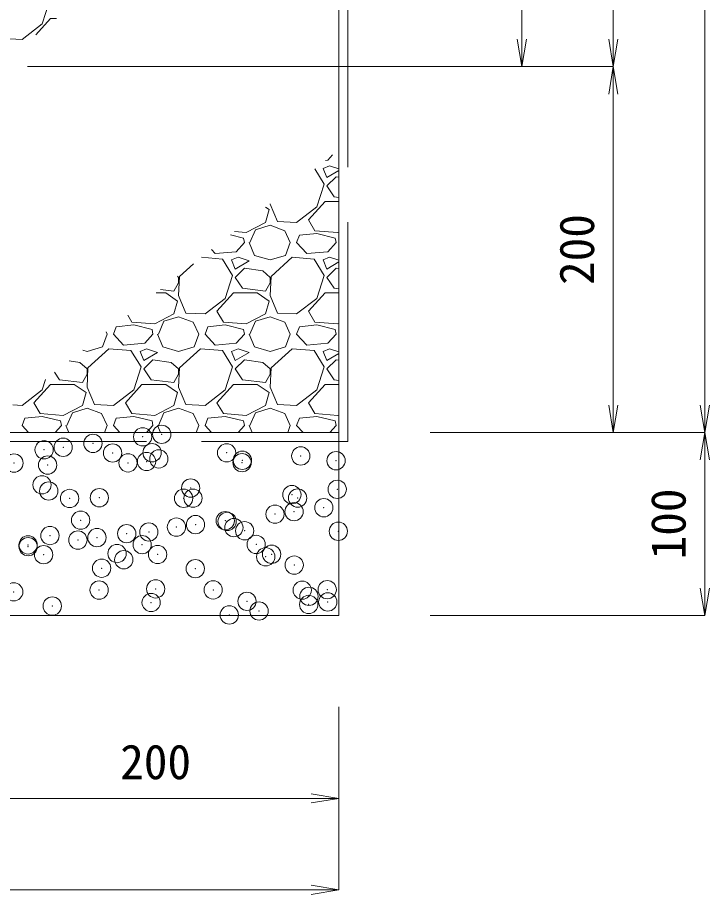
# Model space of a CAD drawing. Units: millimetres at full size, sheet at 1:20. Extents: x 0 to 23340, y -4498 to 8520.
# Drawn here: x 1312.1 to 1690, y 6543.7 to 7023 of the extents above; entities that cross this region are included whole.
import ezdxf
from ezdxf.enums import TextEntityAlignment as Align

# ---------------------------------------------------------------- set-up
doc = ezdxf.new("R2010")
doc.units = ezdxf.units.MM
doc.header["$LTSCALE"] = 20
doc.header["$PDMODE"] = 32
doc.header["$PDSIZE"] = 10
doc.linetypes.add('DASHED', pattern=[7.5, 6, -1.5])
for name, color, linetype, lineweight in [('KIJUN', 5, 'Continuous', 5), ('SUNPO', 3, 'Continuous', 13), ('TITLE', 7, 'Continuous', 13), ('ﾊｯﾁﾝｸﾞ', 7, 'Continuous', 5)]:
    doc.layers.add(name, color=color, linetype=linetype, lineweight=lineweight)
doc.styles.add('ＭＳ ゴシック', font='')
doc.styles.get('ＭＳ ゴシック').set_extended_font_data('MS Gothic')

# ---------------------------------------------------------------- blocks, each defined once
blk = doc.blocks.new('open_arrow')
at = {"color": 0, "linetype": 'Continuous', "lineweight": -2}
blk.add_lwpolyline([(7.5, 1.25), (0, 0), (7.5, -1.25)], dxfattribs=at)

msp = doc.modelspace()

# ---------------------------------------------------------------- linework, layer by layer
at = {"layer": 'KIJUN', "color": 7, "linetype": 'DASHED', "lineweight": 13}
msp.add_lwpolyline([(867.48, 7501.2), (662.48, 7501.2), (662.48, 6791.2), (1492.48, 6791.2), (1492.48, 7501.2), (1287.48, 7501.2)], dxfattribs=at)
at = {"layer": 'KIJUN', "color": 7, "lineweight": 13}
for points in [[(1287.48, 7496.2), (1287.48, 7016.2), (1267.48, 6996.2), (887.48, 6996.2), (867.48, 7016.2), (867.48, 7496.2), (667.48, 7496.2), (667.48, 6796.2), (1487.48, 6796.2), (1487.48, 7496.2)], [(1487.48, 6796.2), (667.48, 6796.2), (667.48, 6696.2), (1487.48, 6696.2)]]:
    msp.add_lwpolyline(points, close=True, dxfattribs=at)
at = {"layer": 'SUNPO'}
for p, q in [((1637.48, 6996.2), (1637.48, 7671.2)), ((1687.48, 6796.2), (1687.48, 7671.2)), ((1587.48, 7496.2), (1587.48, 6996.2)), ((1317.48, 6996.2), (1587.48, 6996.2)), ((1317.48, 6996.2), (1637.48, 6996.2)), ((1317.48, 6996.2), (1637.48, 6996.2)), ((1637.48, 6996.2), (1637.48, 6796.2)), ((1537.48, 6796.2), (1637.48, 6796.2)), ((1537.48, 6796.2), (1687.48, 6796.2)), ((1537.48, 6796.2), (1687.48, 6796.2)), ((1687.48, 6696.2), (1687.48, 6796.2)), ((1537.48, 6696.2), (1687.48, 6696.2)), ((1487.48, 6646.2), (1487.48, 6596.2)), ((1487.48, 6646.2), (1487.48, 6546.2)), ((1287.48, 6596.2), (1487.48, 6596.2)), ((667.48, 6546.2), (1487.48, 6546.2))]:
    msp.add_line(p, q, dxfattribs=at)
at = {"layer": 'TITLE'}
for p in [(1380.41, 6793.83), (1390.82, 6795.2), (1326.57, 6786.74), (1336.98, 6788.11), (1353.24, 6790.25), (1363.96, 6784.97), (1385.55, 6785.15), (1426.25, 6785.09), (1466.76, 6783.38), (1310.11, 6779.49), (1328.49, 6778.39), (1372.4, 6779.6), (1382.51, 6780.34), (1389.23, 6781.77), (1434.68, 6779.71), (1434.86, 6781.01), (1486.02, 6780.76), (1325.42, 6767.59), (1329.11, 6764.21), (1406.63, 6765.82), (1486.66, 6765.14), (1340.48, 6760.15), (1356.72, 6760.55), (1402.76, 6760.26), (1407.88, 6760.31), (1461.9, 6762.25), (1465.04, 6760.37), (1479.35, 6755.07), (1452.68, 6751.56), (1463.09, 6752.93), (1346.51, 6748.27), (1398.85, 6744.47), (1409.26, 6745.84), (1425.52, 6747.98), (1426.54, 6747.58), (1430.23, 6744.2), (1329.75, 6739.86), (1355.42, 6738.76), (1371.68, 6740.9), (1383.77, 6741.8), (1436.12, 6742.47), (1487.28, 6742.22), (1317.83, 6734.78), (1345.01, 6737.39), (1380.12, 6734.89), (1442.4, 6735.01), (1317.84, 6733.81), (1326.27, 6729.41), (1366.42, 6730.03), (1388.55, 6729.52), (1450.83, 6729.63), (1370.1, 6726.65), (1447.63, 6728.26), (1357.98, 6722.02), (1409.14, 6721.77), (1463.16, 6723.72), (1356.63, 6710.06), (1387.5, 6710.71), (1418.91, 6710.18), (1467.53, 6710.02), (1481.19, 6710.29), (1309.98, 6709.1), (1471.22, 6706.64), (1331.01, 6701.32), (1385.03, 6703.27), (1437.38, 6703.93), (1471.12, 6702.2), (1481.53, 6703.58), (1427.7, 6696.49), (1443.96, 6698.63)]:
    msp.add_point(p, dxfattribs=at)
at = {"layer": 'ﾊｯﾁﾝｸﾞ'}
for p, q in [((1325.5, 7019.5), (1329.5, 7032)), ((1322, 7013.62), (1330, 7022.5)), ((1330, 7022.5), (1333.36, 7022.5)), ((1314.5, 7011), (1325.5, 7019.5)), ((1304, 7011.5), (1314.5, 7011)), ((1484.14, 6947.94), (1481.5, 6945)), ((1479.5, 6932), (1474.41, 6940.32)), ((1482.5, 6942), (1479, 6940.5)), ((1479, 6940.5), (1481, 6935.5)), ((1481.5, 6945), (1480.25, 6944.89)), ((1487.48, 6940.34), (1482.5, 6942)), ((1481, 6935.5), (1487.48, 6939.39)), ((1486, 6936), (1481, 6931)), ((1487.48, 6935.78), (1486, 6936)), ((1475.5, 6919.5), (1479.5, 6932)), ((1481, 6931), (1485, 6925)), ((1450.01, 6921.23), (1450, 6921)), ((1471, 6912.5), (1480, 6922.5)), ((1480, 6922.5), (1487.48, 6922.5)), ((1485, 6925), (1487.48, 6924.7)), ((1449.5, 6918), (1447.5, 6911)), ((1447.58, 6919.33), (1449.5, 6918)), ((1450, 6921), (1454, 6911.5)), ((1464.5, 6911), (1475.5, 6919.5)), ((1474.5, 6906.5), (1471, 6912.5)), ((1447.5, 6911), (1437, 6905.5)), ((1439, 6900), (1442, 6907)), ((1442, 6907), (1450, 6909.5)), ((1450, 6909.5), (1458, 6906.5)), ((1454, 6911.5), (1464.5, 6911)), ((1435.5, 6902.5), (1428.35, 6904.29)), ((1437, 6905.5), (1430.56, 6906.01)), ((1436, 6900), (1435.5, 6902.5)), ((1458, 6906.5), (1461, 6900)), ((1464.5, 6900), (1466, 6904)), ((1475.5, 6905), (1466, 6904)), ((1487, 6905.5), (1474.5, 6906.5)), ((1485.5, 6902.5), (1475.5, 6905)), ((1486, 6900), (1485.5, 6902.5)), ((1487.48, 6905.75), (1487, 6905.5)), ((1436, 6900), (1431.5, 6895)), ((1438.5, 6900), (1441.5, 6893)), ((1458.5, 6893), (1461, 6900)), ((1470, 6894), (1464.5, 6900)), ((1486, 6900), (1481.5, 6895)), ((1420, 6894), (1418, 6896.18)), ((1431.5, 6895), (1420, 6894)), ((1441.5, 6893), (1450, 6890.5)), ((1450, 6890.5), (1458.5, 6893)), ((1481.5, 6895), (1470, 6894)), ((1408.1, 6888.44), (1400.5, 6881.5)), ((1424, 6891), (1412.59, 6891.95)), ((1429.5, 6882), (1424, 6891)), ((1432.5, 6892), (1429, 6890.5)), ((1429, 6890.5), (1431, 6885.5)), ((1431, 6885.5), (1438.5, 6890)), ((1438.5, 6890), (1432.5, 6892)), ((1462, 6892), (1450.5, 6881.5)), ((1474, 6891), (1462, 6892)), ((1479.5, 6882), (1474, 6891)), ((1482.5, 6892), (1479, 6890.5)), ((1479, 6890.5), (1481, 6885.5)), ((1481, 6885.5), (1487.48, 6889.39)), ((1487.48, 6890.34), (1482.5, 6892)), ((1436, 6886), (1431, 6881)), ((1446, 6884.5), (1436, 6886)), ((1450, 6881), (1446, 6884.5)), ((1486, 6886), (1481, 6881)), ((1487.48, 6885.78), (1486, 6886)), ((1397.5, 6873.5), (1400, 6878)), ((1400, 6881), (1399.34, 6881.58)), ((1400.5, 6881.5), (1400, 6871)), ((1400, 6878), (1400, 6881)), ((1425.5, 6869.5), (1429.5, 6882)), ((1431, 6881), (1435, 6875)), ((1447.5, 6873.5), (1450, 6878)), ((1450.5, 6881.5), (1450, 6871)), ((1450, 6878), (1450, 6881)), ((1475.5, 6869.5), (1479.5, 6882)), ((1481, 6881), (1485, 6875)), ((1390.14, 6874.38), (1397.5, 6873.5)), ((1435, 6875), (1447.5, 6873.5)), ((1485, 6875), (1487.48, 6874.7)), ((1387.73, 6872.5), (1393, 6872.5)), ((1393, 6872.5), (1399.5, 6868)), ((1400, 6871), (1404, 6861.5)), ((1414.5, 6861), (1425.5, 6869.5)), ((1421, 6862.5), (1430, 6872.5)), ((1430, 6872.5), (1443, 6872.5)), ((1443, 6872.5), (1449.5, 6868)), ((1450, 6871), (1454, 6861.5)), ((1464.5, 6861), (1475.5, 6869.5)), ((1471, 6862.5), (1480, 6872.5)), ((1480, 6872.5), (1487.48, 6872.5)), ((1399.5, 6868), (1397.5, 6861)), ((1449.5, 6868), (1447.5, 6861)), ((1374.5, 6856.5), (1372.24, 6860.38)), ((1397.5, 6861), (1387, 6855.5)), ((1392, 6857), (1400, 6859.5)), ((1400, 6859.5), (1408, 6856.5)), ((1404, 6861.5), (1414.5, 6861)), ((1424.5, 6856.5), (1421, 6862.5)), ((1447.5, 6861), (1437, 6855.5)), ((1442, 6857), (1450, 6859.5)), ((1450, 6859.5), (1458, 6856.5)), ((1454, 6861.5), (1464.5, 6861)), ((1474.5, 6856.5), (1471, 6862.5)), ((1364.5, 6850), (1366, 6854)), ((1375.5, 6855), (1366, 6854)), ((1387, 6855.5), (1374.5, 6856.5)), ((1385.5, 6852.5), (1375.5, 6855)), ((1389, 6850), (1392, 6857)), ((1408, 6856.5), (1411, 6850)), ((1414.5, 6850), (1416, 6854)), ((1425.5, 6855), (1416, 6854)), ((1437, 6855.5), (1424.5, 6856.5)), ((1435.5, 6852.5), (1425.5, 6855)), ((1439, 6850), (1442, 6857)), ((1458, 6856.5), (1461, 6850)), ((1464.5, 6850), (1466, 6854)), ((1475.5, 6855), (1466, 6854)), ((1487, 6855.5), (1474.5, 6856.5)), ((1485.5, 6852.5), (1475.5, 6855)), ((1487.48, 6855.75), (1487, 6855.5)), ((1358.5, 6843), (1361, 6850)), ((1360.46, 6851.17), (1361, 6850)), ((1370, 6844), (1364.5, 6850)), ((1386, 6850), (1381.5, 6845)), ((1386, 6850), (1385.5, 6852.5)), ((1388.5, 6850), (1391.5, 6843)), ((1408.5, 6843), (1411, 6850)), ((1420, 6844), (1414.5, 6850)), ((1436, 6850), (1431.5, 6845)), ((1436, 6850), (1435.5, 6852.5)), ((1438.5, 6850), (1441.5, 6843)), ((1458.5, 6843), (1461, 6850)), ((1470, 6844), (1464.5, 6850)), ((1486, 6850), (1481.5, 6845)), ((1486, 6850), (1485.5, 6852.5)), ((1381.5, 6845), (1370, 6844)), ((1431.5, 6845), (1420, 6844)), ((1481.5, 6845), (1470, 6844)), ((1347.7, 6841.18), (1350, 6840.5)), ((1350, 6840.5), (1358.5, 6843)), ((1362, 6842), (1350.5, 6831.5)), ((1374, 6841), (1362, 6842)), ((1379.5, 6832), (1374, 6841)), ((1382.5, 6842), (1379, 6840.5)), ((1379, 6840.5), (1381, 6835.5)), ((1381, 6835.5), (1388.5, 6840)), ((1388.5, 6840), (1382.5, 6842)), ((1391.5, 6843), (1400, 6840.5)), ((1400, 6840.5), (1408.5, 6843)), ((1412, 6842), (1400.5, 6831.5)), ((1424, 6841), (1412, 6842)), ((1429.5, 6832), (1424, 6841)), ((1432.5, 6842), (1429, 6840.5)), ((1429, 6840.5), (1431, 6835.5)), ((1431, 6835.5), (1438.5, 6840)), ((1438.5, 6840), (1432.5, 6842)), ((1441.5, 6843), (1450, 6840.5)), ((1450, 6840.5), (1458.5, 6843)), ((1462, 6842), (1450.5, 6831.5)), ((1474, 6841), (1462, 6842)), ((1479.5, 6832), (1474, 6841)), ((1482.5, 6842), (1479, 6840.5)), ((1479, 6840.5), (1481, 6835.5)), ((1487.48, 6840.34), (1482.5, 6842)), ((1346, 6834.5), (1340.26, 6835.36)), ((1386, 6836), (1381, 6831)), ((1396, 6834.5), (1386, 6836)), ((1436, 6836), (1431, 6831)), ((1446, 6834.5), (1436, 6836)), ((1481, 6835.5), (1487.48, 6839.39)), ((1486, 6836), (1481, 6831)), ((1487.48, 6835.78), (1486, 6836)), ((1350, 6831), (1346, 6834.5)), ((1350.5, 6831.5), (1350, 6821)), ((1350, 6828), (1350, 6831)), ((1375.5, 6819.5), (1379.5, 6832)), ((1381, 6831), (1385, 6825)), ((1400, 6831), (1396, 6834.5)), ((1400.5, 6831.5), (1400, 6821)), ((1400, 6828), (1400, 6831)), ((1425.5, 6819.5), (1429.5, 6832)), ((1431, 6831), (1435, 6825)), ((1450, 6831), (1446, 6834.5)), ((1450.5, 6831.5), (1450, 6821)), ((1450, 6828), (1450, 6831)), ((1475.5, 6819.5), (1479.5, 6832)), ((1481, 6831), (1485, 6825)), ((1325.5, 6819.5), (1327.34, 6825.25)), ((1332.26, 6829.1), (1335, 6825)), ((1347.5, 6823.5), (1350, 6828)), ((1397.5, 6823.5), (1400, 6828)), ((1447.5, 6823.5), (1450, 6828)), ((1321, 6812.5), (1330, 6822.5)), ((1330, 6822.5), (1343, 6822.5)), ((1335, 6825), (1347.5, 6823.5)), ((1343, 6822.5), (1349.5, 6818)), ((1350, 6821), (1354, 6811.5)), ((1371, 6812.5), (1380, 6822.5)), ((1380, 6822.5), (1393, 6822.5)), ((1385, 6825), (1397.5, 6823.5)), ((1393, 6822.5), (1399.5, 6818)), ((1400, 6821), (1404, 6811.5)), ((1421, 6812.5), (1430, 6822.5)), ((1430, 6822.5), (1443, 6822.5)), ((1435, 6825), (1447.5, 6823.5)), ((1443, 6822.5), (1449.5, 6818)), ((1450, 6821), (1454, 6811.5)), ((1471, 6812.5), (1480, 6822.5)), ((1480, 6822.5), (1487.48, 6822.5)), ((1485, 6825), (1487.48, 6824.7)), ((1314.5, 6811), (1325.5, 6819.5)), ((1349.5, 6818), (1347.5, 6811)), ((1364.5, 6811), (1375.5, 6819.5)), ((1399.5, 6818), (1397.5, 6811)), ((1414.5, 6811), (1425.5, 6819.5)), ((1449.5, 6818), (1447.5, 6811)), ((1464.5, 6811), (1475.5, 6819.5)), ((1309.44, 6811.24), (1314.5, 6811)), ((1324.5, 6806.5), (1321, 6812.5)), ((1347.5, 6811), (1337, 6805.5)), ((1354, 6811.5), (1364.5, 6811)), ((1374.5, 6806.5), (1371, 6812.5)), ((1397.5, 6811), (1387, 6805.5)), ((1404, 6811.5), (1414.5, 6811)), ((1424.5, 6806.5), (1421, 6812.5)), ((1447.5, 6811), (1437, 6805.5)), ((1454, 6811.5), (1464.5, 6811)), ((1474.5, 6806.5), (1471, 6812.5)), ((1337, 6805.5), (1324.5, 6806.5)), ((1339, 6800), (1342, 6807)), ((1342, 6807), (1350, 6809.5)), ((1350, 6809.5), (1358, 6806.5)), ((1358, 6806.5), (1361, 6800)), ((1387, 6805.5), (1374.5, 6806.5)), ((1389, 6800), (1392, 6807)), ((1392, 6807), (1400, 6809.5)), ((1400, 6809.5), (1408, 6806.5)), ((1408, 6806.5), (1411, 6800)), ((1437, 6805.5), (1424.5, 6806.5)), ((1439, 6800), (1442, 6807)), ((1442, 6807), (1450, 6809.5)), ((1450, 6809.5), (1458, 6806.5)), ((1458, 6806.5), (1461, 6800)), ((1487, 6805.5), (1474.5, 6806.5)), ((1314.5, 6800), (1316, 6804)), ((1325.5, 6805), (1316, 6804)), ((1335.5, 6802.5), (1325.5, 6805)), ((1336, 6800), (1335.5, 6802.5)), ((1364.5, 6800), (1366, 6804)), ((1375.5, 6805), (1366, 6804)), ((1385.5, 6802.5), (1375.5, 6805)), ((1386, 6800), (1385.5, 6802.5)), ((1414.5, 6800), (1416, 6804)), ((1425.5, 6805), (1416, 6804)), ((1435.5, 6802.5), (1425.5, 6805)), ((1436, 6800), (1435.5, 6802.5)), ((1464.5, 6800), (1466, 6804)), ((1475.5, 6805), (1466, 6804)), ((1485.5, 6802.5), (1475.5, 6805)), ((1486, 6800), (1485.5, 6802.5)), ((1487.48, 6805.75), (1487, 6805.5)), ((1317.99, 6796.2), (1314.5, 6800)), ((1336, 6800), (1332.58, 6796.2)), ((1338.5, 6800), (1340.13, 6796.2)), ((1359.64, 6796.2), (1361, 6800)), ((1367.99, 6796.2), (1364.5, 6800)), ((1386, 6800), (1382.58, 6796.2)), ((1388.5, 6800), (1390.13, 6796.2)), ((1409.64, 6796.2), (1411, 6800)), ((1417.99, 6796.2), (1414.5, 6800)), ((1436, 6800), (1432.58, 6796.2)), ((1438.5, 6800), (1440.13, 6796.2)), ((1459.64, 6796.2), (1461, 6800)), ((1467.99, 6796.2), (1464.5, 6800)), ((1486, 6800), (1482.58, 6796.2))]:
    msp.add_line(p, q, dxfattribs=at)

# ---------------------------------------------------------------- block references
at = {"layer": 'SUNPO', "xscale": 2, "yscale": 2}
for p, rotation in [((1587.48, 6996.2), 90), ((1637.48, 6996.2), 90), ((1637.48, 6996.2), 270), ((1637.48, 6796.2), 90), ((1687.48, 6796.2), 90), ((1687.48, 6796.2), 270), ((1687.48, 6696.2), 90), ((1487.48, 6596.2), 180), ((1487.48, 6546.2), 180)]:
    msp.add_blockref('open_arrow', p, dxfattribs=dict(at, rotation=rotation))

# ---------------------------------------------------------------- texts
at = {"layer": 'SUNPO', "style": 'ＭＳ ゴシック'}
for s, p in [('200', (1617.48, 6896.2)), ('100', (1667.48, 6746.2))]:
    msp.add_text(s, height=18.99, rotation=90, dxfattribs=at).set_placement(p, align=Align.MIDDLE_CENTER)
msp.add_text('200', height=18.99, dxfattribs=at).set_placement((1387.48, 6616.2), align=Align.MIDDLE_CENTER)

doc.saveas('drawing.dxf')
